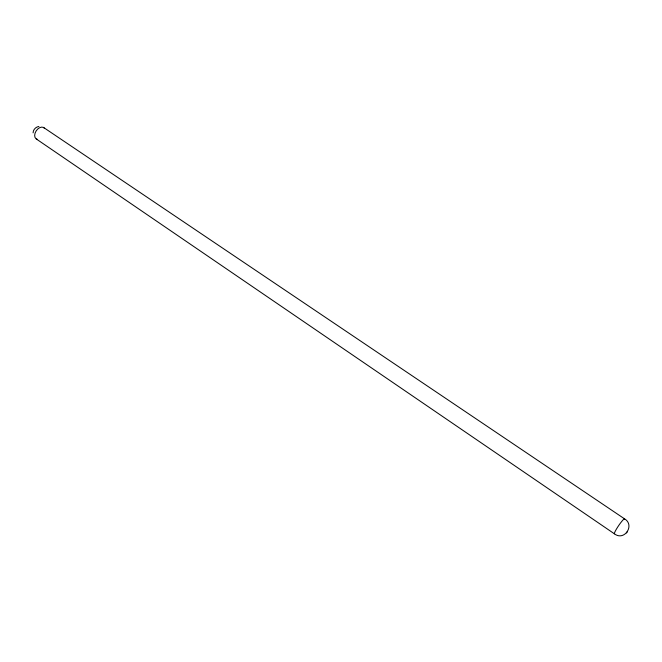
<?xml version="1.0" encoding="UTF-8"?>
<svg xmlns="http://www.w3.org/2000/svg" width="662" height="662" viewBox="0 0 662 662"><rect width="100%" height="100%" fill="white"/><g stroke="black" fill="none" stroke-linecap="round" stroke-linejoin="round"><path stroke-width="0.99" d="M33.1 132.855C33.117 129.644 35.765 126.93 38.884 126.475M36.352 139.012L614.46 533.845C624.382 541.524 635.206 525.049 624.539 518.842L43.717 127.576M626.384 532.943L627.386 531.694M614.46 533.845A9.045 1.117 -55.9 0 1 619.053 525.016A9.045 1.117 -55.9 0 1 624.647 519.207M37.486 139.417A6.802 4.526 -55.9 0 1 36.129 130.944A6.802 4.526 -55.9 0 1 44.586 128.378"/></g></svg>
